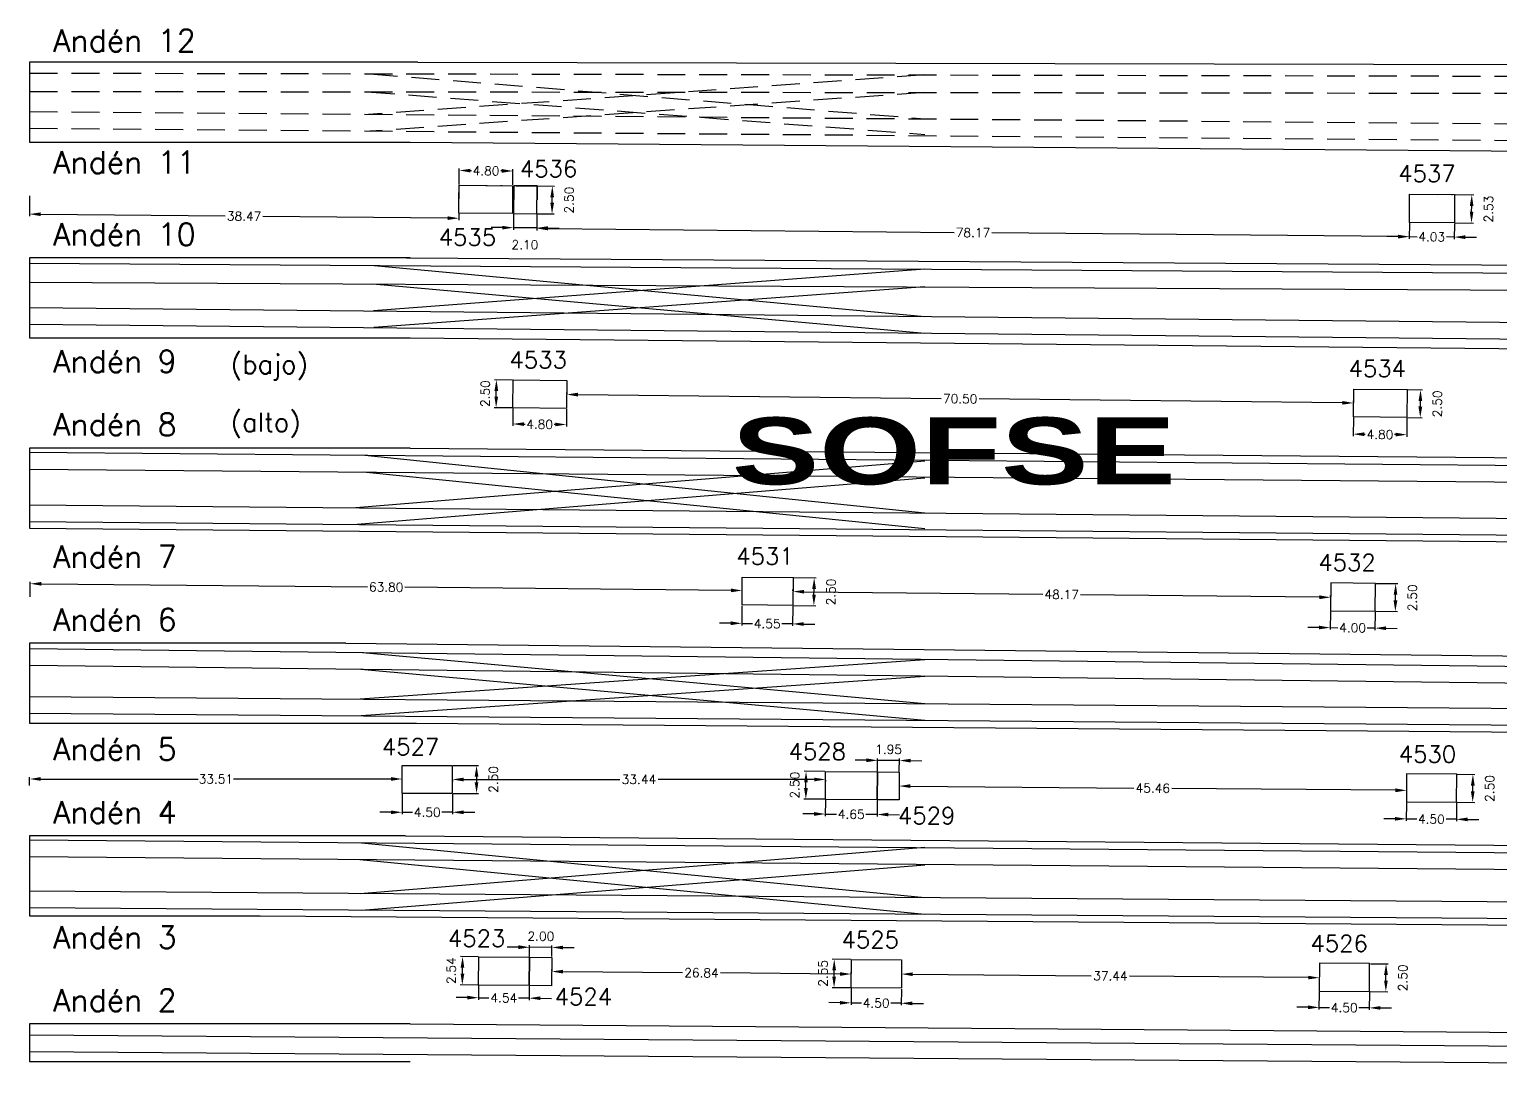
# Model space of a CAD drawing. Header units: metres. Extents: x -2640 to -492, y 2614 to 2999.
# Drawn here: x -2116.3 to -1984.5, y 2713.6 to 2806.7 of the extents above; entities that cross this region are included whole.
import ezdxf

# ---------------------------------------------------------------- set-up
doc = ezdxf.new("R2010")
doc.units = ezdxf.units.M
doc.header["$LTSCALE"] = 10
doc.header["$MEASUREMENT"] = 0
doc.linetypes.add('DASHDOT2', pattern=[0.5, 0.25, -0.125, 0, -0.125])
doc.linetypes.add('HIDDEN', pattern=[0.375, 0.25, -0.125])
doc.layers.get('DEFPOINTS').update_dxf_attribs({"linetype": 'CONTINUOUS'})
for name, color, linetype in [('COTAS', 2, 'CONTINUOUS'), ('EDIFICIOS', 4, 'CONTINUOUS'), ('LIMITE', 2, 'DASHDOT2'), ('LINEA_02', 2, 'CONTINUOUS'), ('TEXT-03', 3, 'CONTINUOUS'), ('TMR', 220, 'CONTINUOUS'), ('VIAS', 1, 'CONTINUOUS')]:
    doc.layers.add(name, color=color, linetype=linetype)
doc.styles.add('ROMANS', font='romans.shx')
doc.styles.add('SANSSERIFBOLD', font='sasb____.pfb', dxfattribs={"width": 0.8, "height": 8})
doc.dimstyles.new('CHICAS', dxfattribs={"dimtxt": 0.8, "dimasz": 1, "dimexe": 0.18, "dimexo": 0.0625, "dimgap": 0.09, "dimtad": 0, "dimzin": 0, "dimdsep": 46, "dimtxsty": 'ROMANS', "dimcen": 0.09, "dimclrd": 1, "dimclre": 1, "dimclrt": 7, "dimadec": 0, "dimazin": 0, "dimtfac": 1, "dimtmove": 2, "dimatfit": 3, "dimfxl": 0, "dimtolj": 1, "dimtzin": 0, "dimarcsym": 0})

# ---------------------------------------------------------------- blocks, each defined once
blk = doc.blocks.new('*D517')
at = {"layer": 'COTAS', "color": 1, "lineweight": -2}
for p, q in [((-2078.43, 2739.45), (-2078.43, 2739.34)), ((-2077.43, 2739.52), (-2063.42, 2739.52)), ((-2045.99, 2739.52), (-2060, 2739.52)), ((-2044.99, 2739.45), (-2044.99, 2739.34))]:
    blk.add_line(p, q, dxfattribs=at)
at = {"layer": 'COTAS', "color": 1}
for points in [[(-2077.43, 2739.68), (-2077.43, 2739.35), (-2078.43, 2739.52)], [(-2045.99, 2739.68), (-2045.99, 2739.35), (-2044.99, 2739.52)]]:
    blk.add_solid(points, dxfattribs=at)
at = {"layer": 'DEFPOINTS', "color": 0}
for p in [(-2078.43, 2739.52), (-2078.43, 2739.52), (-2044.99, 2739.52)]:
    blk.add_point(p, dxfattribs=at)
at = {"layer": 'COTAS', "color": 7, "insert": (-2061.71, 2739.52), "char_height": 0.8, "attachment_point": 5, "style": 'ROMANS'}
blk.add_mtext('\\A1;33.44', dxfattribs=at)
blk = doc.blocks.new('*D518')
at = {"layer": 'COTAS', "color": 1, "lineweight": -2}
for p, q in [((-2038.4, 2738.87), (-2038.4, 2738.75)), ((-2037.4, 2738.92), (-2017.36, 2738.75)), ((-1993.94, 2738.55), (-2013.98, 2738.72)), ((-1992.94, 2738.48), (-1992.94, 2738.36))]:
    blk.add_line(p, q, dxfattribs=at)
at = {"layer": 'COTAS', "color": 1}
for points in [[(-2037.4, 2739.09), (-2037.4, 2738.76), (-2038.4, 2738.93)], [(-1993.94, 2738.72), (-1993.94, 2738.38), (-1992.94, 2738.54)]]:
    blk.add_solid(points, dxfattribs=at)
at = {"layer": 'DEFPOINTS', "color": 0}
for p in [(-2038.4, 2738.93), (-2038.4, 2738.93), (-1992.94, 2738.54)]:
    blk.add_point(p, dxfattribs=at)
at = {"layer": 'COTAS', "color": 7, "insert": (-2015.67, 2738.74), "char_height": 0.8, "attachment_point": 5, "rotation": 359.5074, "style": 'ROMANS'}
blk.add_mtext('\\A1;45.46', dxfattribs=at)
blk = doc.blocks.new('*D520')
at = {"layer": 'COTAS', "color": 1, "lineweight": -2}
for p, q in [((-2069.53, 2722.37), (-2069.53, 2722.49)), ((-2068.53, 2722.3), (-2057.82, 2722.21)), ((-2043.69, 2722.08), (-2054.4, 2722.18)), ((-2042.69, 2722.14), (-2042.69, 2722.26))]:
    blk.add_line(p, q, dxfattribs=at)
at = {"layer": 'COTAS', "color": 1}
for points in [[(-2068.53, 2722.46), (-2068.53, 2722.13), (-2069.53, 2722.31)], [(-2043.69, 2722.25), (-2043.69, 2721.92), (-2042.69, 2722.08)]]:
    blk.add_solid(points, dxfattribs=at)
at = {"layer": 'DEFPOINTS', "color": 0}
for p in [(-2069.53, 2722.31), (-2042.69, 2722.08), (-2042.69, 2722.08)]:
    blk.add_point(p, dxfattribs=at)
at = {"layer": 'COTAS', "color": 7, "insert": (-2056.11, 2722.19), "char_height": 0.8, "attachment_point": 5, "rotation": 359.5074, "style": 'ROMANS'}
blk.add_mtext('\\A1;26.84', dxfattribs=at)
blk = doc.blocks.new('*D521')
at = {"layer": 'COTAS', "color": 1, "lineweight": -2}
for p, q in [((-2038.19, 2722.01), (-2038.19, 2721.9)), ((-2037.19, 2722.07), (-2021.18, 2721.93)), ((-2001.75, 2721.76), (-2017.76, 2721.9)), ((-2000.75, 2721.69), (-2000.75, 2721.57))]:
    blk.add_line(p, q, dxfattribs=at)
at = {"layer": 'COTAS', "color": 1}
for points in [[(-2037.19, 2722.23), (-2037.19, 2721.9), (-2038.19, 2722.08)], [(-2001.75, 2721.93), (-2001.75, 2721.6), (-2000.75, 2721.75)]]:
    blk.add_solid(points, dxfattribs=at)
at = {"layer": 'DEFPOINTS', "color": 0}
for p in [(-2038.19, 2722.08), (-2038.19, 2722.08), (-2000.75, 2721.75)]:
    blk.add_point(p, dxfattribs=at)
at = {"layer": 'COTAS', "color": 7, "insert": (-2019.47, 2721.91), "char_height": 0.8, "attachment_point": 5, "rotation": 359.5074, "style": 'ROMANS'}
blk.add_mtext('\\A1;37.44', dxfattribs=at)
blk = doc.blocks.new('*D522')
at = {"layer": 'COTAS', "color": 1, "lineweight": -2}
for p, q in [((-2047.91, 2756.42), (-2047.91, 2756.54)), ((-2046.91, 2756.35), (-2025.52, 2756.12)), ((-2000.75, 2755.85), (-2022.14, 2756.08)), ((-1999.74, 2755.9), (-1999.74, 2756.02))]:
    blk.add_line(p, q, dxfattribs=at)
at = {"layer": 'COTAS', "color": 1}
for points in [[(-2046.91, 2756.51), (-2046.91, 2756.18), (-2047.91, 2756.36)], [(-2000.74, 2756.02), (-2000.75, 2755.68), (-1999.75, 2755.84)]]:
    blk.add_solid(points, dxfattribs=at)
at = {"layer": 'DEFPOINTS', "color": 0}
for p in [(-2047.91, 2756.36), (-2047.91, 2756.36), (-1999.75, 2755.84)]:
    blk.add_point(p, dxfattribs=at)
at = {"layer": 'COTAS', "color": 7, "insert": (-2023.83, 2756.1), "char_height": 0.8, "attachment_point": 5, "rotation": 359.3826, "style": 'ROMANS'}
blk.add_mtext('\\A1;48.17', dxfattribs=at)
blk = doc.blocks.new('*D523')
at = {"layer": 'COTAS', "color": 1, "lineweight": -2}
for p, q in [((-2068.18, 2774.08), (-2068.18, 2774.2)), ((-2067.18, 2774.01), (-2034.62, 2773.66)), ((-1998.69, 2773.27), (-2031.24, 2773.62)), ((-1997.69, 2773.32), (-1997.68, 2773.44))]:
    blk.add_line(p, q, dxfattribs=at)
at = {"layer": 'COTAS', "color": 1}
for points in [[(-2067.18, 2774.18), (-2067.18, 2773.84), (-2068.18, 2774.02)], [(-1998.68, 2773.44), (-1998.69, 2773.11), (-1997.69, 2773.26)]]:
    blk.add_solid(points, dxfattribs=at)
at = {"layer": 'DEFPOINTS', "color": 0}
for p in [(-2068.18, 2774.02), (-1997.69, 2773.26), (-1997.69, 2773.26)]:
    blk.add_point(p, dxfattribs=at)
at = {"layer": 'COTAS', "color": 7, "insert": (-2032.93, 2773.64), "char_height": 0.8, "attachment_point": 5, "rotation": 359.3826, "style": 'ROMANS'}
blk.add_mtext('\\A1;70.50', dxfattribs=at)
blk = doc.blocks.new('*D532')
at = {"layer": 'COTAS', "color": 1, "lineweight": -2}
for p, q in [((-2070.85, 2790.15), (-2070.86, 2788.73)), ((-1992.68, 2789.4), (-1992.7, 2787.98)), ((-2069.86, 2788.9), (-2033.47, 2788.55)), ((-1993.7, 2788.17), (-2030.09, 2788.52))]:
    blk.add_line(p, q, dxfattribs=at)
at = {"layer": 'COTAS', "color": 1}
for points in [[(-2069.86, 2789.06), (-2069.86, 2788.73), (-2070.86, 2788.91)], [(-1993.69, 2788.33), (-1993.7, 2788), (-1992.7, 2788.16)]]:
    blk.add_solid(points, dxfattribs=at)
at = {"layer": 'DEFPOINTS', "color": 0}
for p in [(-2070.85, 2790.21), (-1992.68, 2789.46), (-1992.7, 2788.16)]:
    blk.add_point(p, dxfattribs=at)
at = {"layer": 'COTAS', "color": 7, "insert": (-2031.78, 2788.53), "char_height": 0.8, "attachment_point": 5, "rotation": 359.4501, "style": 'ROMANS'}
blk.add_mtext('\\A1;78.17', dxfattribs=at)
blk = doc.blocks.new('*D533')
at = {"layer": 'COTAS', "color": 1, "lineweight": -2}
for p, q in [((-2116.31, 2791.84), (-2116.32, 2790.01)), ((-2115.32, 2790.18), (-2098.78, 2790.02)), ((-2078.85, 2789.83), (-2095.4, 2789.98)), ((-2077.85, 2790.22), (-2077.86, 2789.64))]:
    blk.add_line(p, q, dxfattribs=at)
at = {"layer": 'COTAS', "color": 1}
for points in [[(-2115.32, 2790.34), (-2115.32, 2790.01), (-2116.32, 2790.19)], [(-2078.85, 2789.99), (-2078.86, 2789.66), (-2077.85, 2789.82)]]:
    blk.add_solid(points, dxfattribs=at)
at = {"layer": 'DEFPOINTS', "color": 0}
for p in [(-2116.31, 2791.9), (-2077.85, 2790.28), (-2077.85, 2789.82)]:
    blk.add_point(p, dxfattribs=at)
at = {"layer": 'COTAS', "color": 7, "insert": (-2097.09, 2790), "char_height": 0.8, "attachment_point": 5, "rotation": 359.4501, "style": 'ROMANS'}
blk.add_mtext('\\A1;38.47', dxfattribs=at)
blk = doc.blocks.new('*D534')
at = {"layer": 'COTAS', "color": 1, "lineweight": -2}
for p, q in [((-2116.27, 2755.9), (-2116.25, 2757.24)), ((-2115.25, 2757.05), (-2086.03, 2756.77)), ((-2053.46, 2756.46), (-2082.69, 2756.74)), ((-2052.46, 2756.47), (-2052.46, 2756.63))]:
    blk.add_line(p, q, dxfattribs=at)
at = {"layer": 'COTAS', "color": 1}
for points in [[(-2115.25, 2757.22), (-2115.26, 2756.89), (-2116.25, 2757.06)], [(-2053.46, 2756.63), (-2053.46, 2756.3), (-2052.46, 2756.45)]]:
    blk.add_solid(points, dxfattribs=at)
at = {"layer": 'DEFPOINTS', "color": 0}
for p in [(-2052.46, 2756.45), (-2052.46, 2756.41), (-2116.27, 2755.84)]:
    blk.add_point(p, dxfattribs=at)
at = {"layer": 'COTAS', "color": 7, "insert": (-2084.36, 2756.76), "char_height": 0.8, "attachment_point": 5, "rotation": 359.4501, "style": 'ROMANS'}
blk.add_mtext('\\A1;63.80', dxfattribs=at)
blk = doc.blocks.new('*D535')
at = {"layer": 'COTAS', "color": 1, "lineweight": -2}
for p, q in [((-2116.31, 2738.99), (-2116.31, 2739.74)), ((-2115.31, 2739.56), (-2101.19, 2739.56)), ((-2083.93, 2739.56), (-2098.04, 2739.56)), ((-2082.93, 2739.58), (-2082.93, 2739.74))]:
    blk.add_line(p, q, dxfattribs=at)
at = {"layer": 'COTAS', "color": 1}
for points in [[(-2115.31, 2739.73), (-2115.31, 2739.4), (-2116.31, 2739.56)], [(-2083.93, 2739.73), (-2083.93, 2739.4), (-2082.93, 2739.56)]]:
    blk.add_solid(points, dxfattribs=at)
at = {"layer": 'DEFPOINTS', "color": 0}
for p in [(-2116.31, 2739.56), (-2082.93, 2739.52), (-2116.31, 2738.93)]:
    blk.add_point(p, dxfattribs=at)
at = {"layer": 'COTAS', "color": 7, "insert": (-2099.62, 2739.56), "char_height": 0.8, "attachment_point": 5, "style": 'ROMANS'}
blk.add_mtext('\\A1;33.51', dxfattribs=at)
blk = doc.blocks.new('*D536')
at = {"layer": 'COTAS', "color": 1, "lineweight": -2}
for p, q in [((-2076.08, 2721.03), (-2076.09, 2719.78)), ((-2071.54, 2720.99), (-2071.55, 2719.74)), ((-2077.09, 2719.97), (-2078.09, 2719.98)), ((-2076.09, 2719.96), (-2075.15, 2719.95)), ((-2071.55, 2719.92), (-2072.49, 2719.93)), ((-2070.55, 2719.91), (-2069.55, 2719.9))]:
    blk.add_line(p, q, dxfattribs=at)
at = {"layer": 'COTAS', "color": 1}
for points in [[(-2077.09, 2720.14), (-2077.09, 2719.8), (-2076.09, 2719.96)], [(-2070.55, 2720.08), (-2070.55, 2719.75), (-2071.55, 2719.92)]]:
    blk.add_solid(points, dxfattribs=at)
at = {"layer": 'DEFPOINTS', "color": 0}
for p in [(-2076.08, 2721.09), (-2071.54, 2721.05), (-2071.55, 2719.92)]:
    blk.add_point(p, dxfattribs=at)
at = {"layer": 'COTAS', "color": 7, "insert": (-2073.82, 2719.94), "char_height": 0.8, "attachment_point": 5, "rotation": 359.5074, "style": 'ROMANS'}
blk.add_mtext('\\A1;4.54', dxfattribs=at)
blk = doc.blocks.new('*D537')
at = {"layer": 'COTAS', "color": 1, "lineweight": -2}
for p, q in [((-2076.12, 2723.63), (-2077.69, 2723.65)), ((-2077.53, 2722.11), (-2077.52, 2722.65)), ((-2076.14, 2721.09), (-2077.72, 2721.11))]:
    blk.add_line(p, q, dxfattribs=at)
at = {"layer": 'COTAS', "color": 1}
for points in [[(-2077.69, 2722.65), (-2077.36, 2722.64), (-2077.51, 2723.65)], [(-2077.69, 2722.11), (-2077.36, 2722.1), (-2077.54, 2721.11)]]:
    blk.add_solid(points, dxfattribs=at)
at = {"layer": 'DEFPOINTS', "color": 0}
for p in [(-2077.51, 2723.65), (-2076.06, 2723.63), (-2076.08, 2721.09)]:
    blk.add_point(p, dxfattribs=at)
at = {"layer": 'COTAS', "color": 7, "insert": (-2078.53, 2722.38), "char_height": 0.8, "attachment_point": 5, "rotation": 89.5074, "style": 'ROMANS'}
blk.add_mtext('\\A1;2.54', dxfattribs=at)
blk = doc.blocks.new('*D538')
at = {"layer": 'COTAS', "color": 1, "lineweight": -2}
for p, q in [((-2071.52, 2723.66), (-2071.51, 2724.66)), ((-2069.52, 2723.64), (-2069.51, 2724.65)), ((-2072.51, 2724.49), (-2073.51, 2724.5)), ((-2069.51, 2724.47), (-2071.51, 2724.48)), ((-2068.51, 2724.46), (-2067.51, 2724.45))]:
    blk.add_line(p, q, dxfattribs=at)
at = {"layer": 'COTAS', "color": 1}
for points in [[(-2072.51, 2724.66), (-2072.51, 2724.32), (-2071.51, 2724.48)], [(-2068.51, 2724.62), (-2068.51, 2724.29), (-2069.51, 2724.47)]]:
    blk.add_solid(points, dxfattribs=at)
at = {"layer": 'DEFPOINTS', "color": 0}
for p in [(-2071.52, 2723.59), (-2071.51, 2724.48), (-2069.52, 2723.58)]:
    blk.add_point(p, dxfattribs=at)
at = {"layer": 'COTAS', "color": 7, "insert": (-2070.5, 2725.47), "char_height": 0.8, "attachment_point": 5, "rotation": 359.5074, "style": 'ROMANS'}
blk.add_mtext('\\A1;2.00', dxfattribs=at)
blk = doc.blocks.new('*D539')
at = {"layer": 'COTAS', "color": 1, "lineweight": -2}
for p, q in [((-2042.7, 2720.78), (-2042.71, 2719.32)), ((-2038.2, 2720.74), (-2038.21, 2719.28)), ((-2043.71, 2719.51), (-2044.71, 2719.52)), ((-2042.71, 2719.5), (-2041.77, 2719.49)), ((-2038.21, 2719.46), (-2039.15, 2719.47)), ((-2037.21, 2719.45), (-2036.21, 2719.44))]:
    blk.add_line(p, q, dxfattribs=at)
at = {"layer": 'COTAS', "color": 1}
for points in [[(-2043.71, 2719.67), (-2043.71, 2719.34), (-2042.71, 2719.5)], [(-2037.21, 2719.62), (-2037.21, 2719.28), (-2038.21, 2719.46)]]:
    blk.add_solid(points, dxfattribs=at)
at = {"layer": 'DEFPOINTS', "color": 0}
for p in [(-2042.7, 2720.84), (-2038.2, 2720.8), (-2042.71, 2719.5)]:
    blk.add_point(p, dxfattribs=at)
at = {"layer": 'COTAS', "color": 7, "insert": (-2040.46, 2719.48), "char_height": 0.8, "attachment_point": 5, "rotation": 359.5074, "style": 'ROMANS'}
blk.add_mtext('\\A1;4.50', dxfattribs=at)
blk = doc.blocks.new('*D540')
at = {"layer": 'COTAS', "color": 1, "lineweight": -2}
for p, q in [((-2042.74, 2723.39), (-2044.39, 2723.4)), ((-2044.23, 2721.85), (-2044.22, 2722.4)), ((-2042.76, 2720.84), (-2044.41, 2720.85))]:
    blk.add_line(p, q, dxfattribs=at)
at = {"layer": 'COTAS', "color": 1}
for points in [[(-2044.39, 2722.4), (-2044.05, 2722.4), (-2044.21, 2723.4)], [(-2044.39, 2721.85), (-2044.06, 2721.85), (-2044.23, 2720.85)]]:
    blk.add_solid(points, dxfattribs=at)
at = {"layer": 'DEFPOINTS', "color": 0}
for p in [(-2044.21, 2723.4), (-2042.68, 2723.39), (-2042.7, 2720.84)]:
    blk.add_point(p, dxfattribs=at)
at = {"layer": 'COTAS', "color": 7, "insert": (-2045.22, 2722.14), "char_height": 0.8, "attachment_point": 5, "rotation": 89.5074, "style": 'ROMANS'}
blk.add_mtext('\\A1;2.55', dxfattribs=at)
blk = doc.blocks.new('*D541')
at = {"layer": 'COTAS', "color": 1, "lineweight": -2}
for p, q in [((-2000.76, 2720.49), (-2000.78, 2718.91)), ((-1996.26, 2720.45), (-1996.28, 2718.87)), ((-2001.77, 2719.1), (-2002.77, 2719.11)), ((-2000.77, 2719.09), (-1999.83, 2719.08)), ((-1996.27, 2719.05), (-1997.22, 2719.06)), ((-1995.27, 2719.05), (-1994.28, 2719.04))]:
    blk.add_line(p, q, dxfattribs=at)
at = {"layer": 'COTAS', "color": 1}
for points in [[(-2001.77, 2719.27), (-2001.78, 2718.93), (-2000.77, 2719.09)], [(-1995.27, 2719.21), (-1995.28, 2718.88), (-1996.27, 2719.05)]]:
    blk.add_solid(points, dxfattribs=at)
at = {"layer": 'DEFPOINTS', "color": 0}
for p in [(-2000.76, 2720.55), (-1996.26, 2720.51), (-2000.77, 2719.09)]:
    blk.add_point(p, dxfattribs=at)
at = {"layer": 'COTAS', "color": 7, "insert": (-1998.52, 2719.07), "char_height": 0.8, "attachment_point": 5, "rotation": 359.5074, "style": 'ROMANS'}
blk.add_mtext('\\A1;4.50', dxfattribs=at)
blk = doc.blocks.new('*D542')
at = {"layer": 'COTAS', "color": 1, "lineweight": -2}
for p, q in [((-1996.18, 2723.01), (-1994.59, 2723)), ((-1994.78, 2721.5), (-1994.78, 2722)), ((-1996.2, 2720.51), (-1994.61, 2720.5))]:
    blk.add_line(p, q, dxfattribs=at)
at = {"layer": 'COTAS', "color": 1}
for points in [[(-1994.95, 2722), (-1994.61, 2722), (-1994.77, 2723)], [(-1994.95, 2721.5), (-1994.62, 2721.5), (-1994.79, 2720.5)]]:
    blk.add_solid(points, dxfattribs=at)
at = {"layer": 'DEFPOINTS', "color": 0}
for p in [(-1996.24, 2723.01), (-1994.77, 2723), (-1996.26, 2720.51)]:
    blk.add_point(p, dxfattribs=at)
at = {"layer": 'COTAS', "color": 7, "insert": (-1993.27, 2721.74), "char_height": 0.8, "attachment_point": 5, "rotation": 89.5074, "style": 'ROMANS'}
blk.add_mtext('\\A1;2.50', dxfattribs=at)
blk = doc.blocks.new('*D543')
at = {"layer": 'COTAS', "color": 1, "lineweight": -2}
for p, q in [((-1988.36, 2739.98), (-1986.81, 2739.97)), ((-1987.01, 2738.47), (-1987, 2738.97)), ((-1988.39, 2737.48), (-1986.83, 2737.47))]:
    blk.add_line(p, q, dxfattribs=at)
at = {"layer": 'COTAS', "color": 1}
for points in [[(-1987.17, 2738.97), (-1986.83, 2738.97), (-1986.99, 2739.97)], [(-1987.17, 2738.47), (-1986.84, 2738.47), (-1987.01, 2737.47)]]:
    blk.add_solid(points, dxfattribs=at)
at = {"layer": 'DEFPOINTS', "color": 0}
for p in [(-1988.43, 2739.98), (-1986.99, 2739.97), (-1988.45, 2737.48)]:
    blk.add_point(p, dxfattribs=at)
at = {"layer": 'COTAS', "color": 7, "insert": (-1985.49, 2738.71), "char_height": 0.8, "attachment_point": 5, "rotation": 89.5074, "style": 'ROMANS'}
blk.add_mtext('\\A1;2.50', dxfattribs=at)
blk = doc.blocks.new('*D544')
at = {"layer": 'COTAS', "color": 1, "lineweight": -2}
for p, q in [((-1992.95, 2737.46), (-1992.96, 2735.81)), ((-1988.45, 2737.42), (-1988.46, 2735.77)), ((-1993.96, 2735.99), (-1994.96, 2736)), ((-1992.96, 2735.99), (-1992.02, 2735.98)), ((-1988.46, 2735.95), (-1989.4, 2735.96)), ((-1987.46, 2735.94), (-1986.46, 2735.93))]:
    blk.add_line(p, q, dxfattribs=at)
at = {"layer": 'COTAS', "color": 1}
for points in [[(-1993.96, 2736.16), (-1993.96, 2735.83), (-1992.96, 2735.99)], [(-1987.46, 2736.11), (-1987.46, 2735.77), (-1988.46, 2735.95)]]:
    blk.add_solid(points, dxfattribs=at)
at = {"layer": 'DEFPOINTS', "color": 0}
for p in [(-1992.95, 2737.52), (-1988.45, 2737.48), (-1992.96, 2735.99)]:
    blk.add_point(p, dxfattribs=at)
at = {"layer": 'COTAS', "color": 7, "insert": (-1990.71, 2735.97), "char_height": 0.8, "attachment_point": 5, "rotation": 359.5074, "style": 'ROMANS'}
blk.add_mtext('\\A1;4.50', dxfattribs=at)
blk = doc.blocks.new('*D545')
at = {"layer": 'COTAS', "color": 1, "lineweight": -2}
for p, q in [((-2046.02, 2736.43), (-2047.02, 2736.44)), ((-2045.01, 2737.68), (-2045.02, 2736.24)), ((-2040.36, 2737.64), (-2040.37, 2736.2)), ((-2045.02, 2736.42), (-2044, 2736.41)), ((-2040.37, 2736.38), (-2041.39, 2736.39)), ((-2039.37, 2736.37), (-2038.37, 2736.36))]:
    blk.add_line(p, q, dxfattribs=at)
at = {"layer": 'COTAS', "color": 1}
for points in [[(-2046.02, 2736.6), (-2046.02, 2736.26), (-2045.02, 2736.42)], [(-2039.37, 2736.54), (-2039.37, 2736.21), (-2040.37, 2736.38)]]:
    blk.add_solid(points, dxfattribs=at)
at = {"layer": 'DEFPOINTS', "color": 0}
for p in [(-2045.01, 2737.74), (-2040.36, 2737.7), (-2045.02, 2736.42)]:
    blk.add_point(p, dxfattribs=at)
at = {"layer": 'COTAS', "color": 7, "insert": (-2042.69, 2736.4), "char_height": 0.8, "attachment_point": 5, "rotation": 359.5074, "style": 'ROMANS'}
blk.add_mtext('\\A1;4.65', dxfattribs=at)
blk = doc.blocks.new('*D546')
at = {"layer": 'COTAS', "color": 1, "lineweight": -2}
for p, q in [((-2041.33, 2741.24), (-2042.33, 2741.25)), ((-2040.34, 2740.26), (-2040.33, 2741.41)), ((-2038.38, 2741.22), (-2040.33, 2741.23)), ((-2038.39, 2740.24), (-2038.38, 2741.4)), ((-2037.38, 2741.21), (-2036.38, 2741.2))]:
    blk.add_line(p, q, dxfattribs=at)
at = {"layer": 'COTAS', "color": 1}
for points in [[(-2041.33, 2741.41), (-2041.33, 2741.07), (-2040.33, 2741.23)], [(-2037.38, 2741.37), (-2037.38, 2741.04), (-2038.38, 2741.22)]]:
    blk.add_solid(points, dxfattribs=at)
at = {"layer": 'DEFPOINTS', "color": 0}
for p in [(-2040.33, 2741.23), (-2040.34, 2740.2), (-2038.39, 2740.18)]:
    blk.add_point(p, dxfattribs=at)
at = {"layer": 'COTAS', "color": 7, "insert": (-2039.34, 2742.22), "char_height": 0.8, "attachment_point": 5, "rotation": 359.5074, "style": 'ROMANS'}
blk.add_mtext('\\A1;1.95', dxfattribs=at)
blk = doc.blocks.new('*D547')
at = {"layer": 'COTAS', "color": 1, "lineweight": -2}
for p, q in [((-2045.05, 2740.24), (-2046.92, 2740.25)), ((-2046.75, 2738.75), (-2046.75, 2739.25)), ((-2045.07, 2737.74), (-2046.94, 2737.75))]:
    blk.add_line(p, q, dxfattribs=at)
at = {"layer": 'COTAS', "color": 1}
for points in [[(-2046.91, 2739.25), (-2046.58, 2739.25), (-2046.74, 2740.25)], [(-2046.92, 2738.75), (-2046.58, 2738.75), (-2046.76, 2737.75)]]:
    blk.add_solid(points, dxfattribs=at)
at = {"layer": 'DEFPOINTS', "color": 0}
for p in [(-2046.74, 2740.25), (-2044.99, 2740.24), (-2045.01, 2737.74)]:
    blk.add_point(p, dxfattribs=at)
at = {"layer": 'COTAS', "color": 7, "insert": (-2047.75, 2739.01), "char_height": 0.8, "attachment_point": 5, "rotation": 89.5074, "style": 'ROMANS'}
blk.add_mtext('\\A1;2.50', dxfattribs=at)
blk = doc.blocks.new('*D548')
at = {"layer": 'COTAS', "color": 1, "lineweight": -2}
for p, q in [((-2082.93, 2738.2), (-2082.93, 2736.4)), ((-2078.43, 2738.2), (-2078.43, 2736.4)), ((-2083.93, 2736.58), (-2084.93, 2736.58)), ((-2082.93, 2736.58), (-2081.99, 2736.58)), ((-2078.43, 2736.58), (-2079.37, 2736.58)), ((-2077.43, 2736.58), (-2076.43, 2736.58))]:
    blk.add_line(p, q, dxfattribs=at)
at = {"layer": 'COTAS', "color": 1}
for points in [[(-2083.93, 2736.74), (-2083.93, 2736.41), (-2082.93, 2736.58)], [(-2077.43, 2736.74), (-2077.43, 2736.41), (-2078.43, 2736.58)]]:
    blk.add_solid(points, dxfattribs=at)
at = {"layer": 'DEFPOINTS', "color": 0}
for p in [(-2082.93, 2738.27), (-2078.43, 2738.27), (-2078.43, 2736.58)]:
    blk.add_point(p, dxfattribs=at)
at = {"layer": 'COTAS', "color": 7, "insert": (-2080.68, 2736.58), "char_height": 0.8, "attachment_point": 5, "style": 'ROMANS'}
blk.add_mtext('\\A1;4.50', dxfattribs=at)
blk = doc.blocks.new('*D549')
at = {"layer": 'COTAS', "color": 1, "lineweight": -2}
for p, q in [((-2078.37, 2740.77), (-2076.08, 2740.77)), ((-2076.26, 2739.77), (-2076.26, 2739.27)), ((-2078.37, 2738.27), (-2076.08, 2738.27))]:
    blk.add_line(p, q, dxfattribs=at)
at = {"layer": 'COTAS', "color": 1}
for points in [[(-2076.43, 2739.77), (-2076.1, 2739.77), (-2076.26, 2740.77)], [(-2076.43, 2739.27), (-2076.1, 2739.27), (-2076.26, 2738.27)]]:
    blk.add_solid(points, dxfattribs=at)
at = {"layer": 'DEFPOINTS', "color": 0}
for p in [(-2078.43, 2740.77), (-2078.43, 2738.27), (-2076.26, 2738.27)]:
    blk.add_point(p, dxfattribs=at)
at = {"layer": 'COTAS', "color": 7, "insert": (-2074.75, 2739.52), "char_height": 0.8, "attachment_point": 5, "rotation": 90, "style": 'ROMANS'}
blk.add_mtext('\\A1;2.50', dxfattribs=at)
blk = doc.blocks.new('*D550')
at = {"layer": 'COTAS', "color": 1, "lineweight": -2}
for p, q in [((-2052.48, 2755.09), (-2052.5, 2753.33)), ((-2047.93, 2755.04), (-2047.95, 2753.28)), ((-2053.49, 2753.52), (-2054.49, 2753.53)), ((-2052.49, 2753.51), (-2051.53, 2753.5)), ((-2047.94, 2753.46), (-2048.91, 2753.47)), ((-2046.94, 2753.45), (-2045.94, 2753.44))]:
    blk.add_line(p, q, dxfattribs=at)
at = {"layer": 'COTAS', "color": 1}
for points in [[(-2053.49, 2753.69), (-2053.5, 2753.35), (-2052.49, 2753.51)], [(-2046.94, 2753.62), (-2046.95, 2753.28), (-2047.94, 2753.46)]]:
    blk.add_solid(points, dxfattribs=at)
at = {"layer": 'DEFPOINTS', "color": 0}
for p in [(-2052.48, 2755.16), (-2047.93, 2755.11), (-2047.94, 2753.46)]:
    blk.add_point(p, dxfattribs=at)
at = {"layer": 'COTAS', "color": 7, "insert": (-2050.22, 2753.48), "char_height": 0.8, "attachment_point": 5, "rotation": 359.3826, "style": 'ROMANS'}
blk.add_mtext('\\A1;4.55', dxfattribs=at)
blk = doc.blocks.new('*D551')
at = {"layer": 'COTAS', "color": 1, "lineweight": -2}
for p, q in [((-2047.84, 2757.61), (-2045.83, 2757.58)), ((-2046.03, 2756.09), (-2046.02, 2756.59)), ((-2047.86, 2755.11), (-2045.86, 2755.08))]:
    blk.add_line(p, q, dxfattribs=at)
at = {"layer": 'COTAS', "color": 1}
for points in [[(-2046.19, 2756.59), (-2045.85, 2756.58), (-2046.01, 2757.59)], [(-2046.19, 2756.09), (-2045.86, 2756.09), (-2046.04, 2755.09)]]:
    blk.add_solid(points, dxfattribs=at)
at = {"layer": 'DEFPOINTS', "color": 0}
for p in [(-2047.9, 2757.61), (-2046.01, 2757.59), (-2047.93, 2755.11)]:
    blk.add_point(p, dxfattribs=at)
at = {"layer": 'COTAS', "color": 7, "insert": (-2044.51, 2756.32), "char_height": 0.8, "attachment_point": 5, "rotation": 89.3826, "style": 'ROMANS'}
blk.add_mtext('\\A1;2.50', dxfattribs=at)
blk = doc.blocks.new('*D552')
at = {"layer": 'COTAS', "color": 1, "lineweight": -2}
for p, q in [((-1999.76, 2754.57), (-1999.78, 2752.95)), ((-1995.76, 2754.53), (-1995.78, 2752.9)), ((-2000.77, 2753.14), (-2001.77, 2753.15)), ((-1999.77, 2753.13), (-1999.08, 2753.12)), ((-1995.77, 2753.08), (-1996.47, 2753.09)), ((-1994.77, 2753.07), (-1993.77, 2753.06))]:
    blk.add_line(p, q, dxfattribs=at)
at = {"layer": 'COTAS', "color": 1}
for points in [[(-2000.77, 2753.3), (-2000.78, 2752.97), (-1999.77, 2753.13)], [(-1994.77, 2753.24), (-1994.78, 2752.91), (-1995.77, 2753.08)]]:
    blk.add_solid(points, dxfattribs=at)
at = {"layer": 'DEFPOINTS', "color": 0}
for p in [(-1999.76, 2754.63), (-1995.76, 2754.59), (-1999.77, 2753.13)]:
    blk.add_point(p, dxfattribs=at)
at = {"layer": 'COTAS', "color": 7, "insert": (-1997.77, 2753.11), "char_height": 0.8, "attachment_point": 5, "rotation": 359.3826, "style": 'ROMANS'}
blk.add_mtext('\\A1;4.00', dxfattribs=at)
blk = doc.blocks.new('*D553')
at = {"layer": 'COTAS', "color": 1, "lineweight": -2}
for p, q in [((-1995.67, 2757.09), (-1993.73, 2757.07)), ((-1993.93, 2755.57), (-1993.92, 2756.07)), ((-1995.7, 2754.59), (-1993.76, 2754.57))]:
    blk.add_line(p, q, dxfattribs=at)
at = {"layer": 'COTAS', "color": 1}
for points in [[(-1994.09, 2756.07), (-1993.76, 2756.07), (-1993.91, 2757.07)], [(-1994.1, 2755.57), (-1993.76, 2755.57), (-1993.94, 2754.57)]]:
    blk.add_solid(points, dxfattribs=at)
at = {"layer": 'DEFPOINTS', "color": 0}
for p in [(-1995.73, 2757.09), (-1993.91, 2757.07), (-1995.76, 2754.59)]:
    blk.add_point(p, dxfattribs=at)
at = {"layer": 'COTAS', "color": 7, "insert": (-1992.41, 2755.8), "char_height": 0.8, "attachment_point": 5, "rotation": 89.3826, "style": 'ROMANS'}
blk.add_mtext('\\A1;2.50', dxfattribs=at)
blk = doc.blocks.new('*D554')
at = {"layer": 'COTAS', "color": 1, "lineweight": -2}
for p, q in [((-1997.7, 2771.95), (-1997.72, 2770.29)), ((-1992.9, 2771.9), (-1992.92, 2770.24)), ((-1996.72, 2770.46), (-1996.63, 2770.46)), ((-1993.92, 2770.43), (-1994.01, 2770.43))]:
    blk.add_line(p, q, dxfattribs=at)
at = {"layer": 'COTAS', "color": 1}
for points in [[(-1996.72, 2770.63), (-1996.72, 2770.29), (-1997.72, 2770.47)], [(-1993.92, 2770.6), (-1993.92, 2770.26), (-1992.92, 2770.42)]]:
    blk.add_solid(points, dxfattribs=at)
at = {"layer": 'DEFPOINTS', "color": 0}
for p in [(-1997.7, 2772.01), (-1992.9, 2771.96), (-1997.72, 2770.47)]:
    blk.add_point(p, dxfattribs=at)
at = {"layer": 'COTAS', "color": 7, "insert": (-1995.32, 2770.44), "char_height": 0.8, "attachment_point": 5, "rotation": 359.3826, "style": 'ROMANS'}
blk.add_mtext('\\A1;4.80', dxfattribs=at)
blk = doc.blocks.new('*D555')
at = {"layer": 'COTAS', "color": 1, "lineweight": -2}
for p, q in [((-1992.81, 2774.46), (-1991.5, 2774.44)), ((-1991.7, 2772.95), (-1991.7, 2773.45)), ((-1992.84, 2771.96), (-1991.53, 2771.94))]:
    blk.add_line(p, q, dxfattribs=at)
at = {"layer": 'COTAS', "color": 1}
for points in [[(-1991.86, 2773.45), (-1991.53, 2773.44), (-1991.68, 2774.45)], [(-1991.87, 2772.95), (-1991.53, 2772.94), (-1991.71, 2771.95)]]:
    blk.add_solid(points, dxfattribs=at)
at = {"layer": 'DEFPOINTS', "color": 0}
for p in [(-1992.87, 2774.46), (-1991.68, 2774.45), (-1992.9, 2771.96)]:
    blk.add_point(p, dxfattribs=at)
at = {"layer": 'COTAS', "color": 7, "insert": (-1990.18, 2773.18), "char_height": 0.8, "attachment_point": 5, "rotation": 89.3826, "style": 'ROMANS'}
blk.add_mtext('\\A1;2.50', dxfattribs=at)
blk = doc.blocks.new('*D556')
at = {"layer": 'COTAS', "color": 1, "lineweight": -2}
for p, q in [((-2073, 2772.76), (-2073.01, 2771.2)), ((-2068.2, 2772.71), (-2068.21, 2771.15)), ((-2072.01, 2771.37), (-2071.92, 2771.37)), ((-2069.21, 2771.34), (-2069.3, 2771.34))]:
    blk.add_line(p, q, dxfattribs=at)
at = {"layer": 'COTAS', "color": 1}
for points in [[(-2072.01, 2771.53), (-2072.01, 2771.2), (-2073.01, 2771.38)], [(-2069.21, 2771.5), (-2069.21, 2771.17), (-2068.21, 2771.33)]]:
    blk.add_solid(points, dxfattribs=at)
at = {"layer": 'DEFPOINTS', "color": 0}
for p in [(-2073, 2772.82), (-2068.2, 2772.77), (-2068.21, 2771.33)]:
    blk.add_point(p, dxfattribs=at)
at = {"layer": 'COTAS', "color": 7, "insert": (-2070.61, 2771.35), "char_height": 0.8, "attachment_point": 5, "rotation": 359.3826, "style": 'ROMANS'}
blk.add_mtext('\\A1;4.80', dxfattribs=at)
blk = doc.blocks.new('*D557')
at = {"layer": 'COTAS', "color": 1, "lineweight": -2}
for p, q in [((-2073.03, 2775.32), (-2074.66, 2775.34)), ((-2074.49, 2773.84), (-2074.49, 2774.34)), ((-2073.06, 2772.82), (-2074.69, 2772.84))]:
    blk.add_line(p, q, dxfattribs=at)
at = {"layer": 'COTAS', "color": 1}
for points in [[(-2074.66, 2774.34), (-2074.32, 2774.34), (-2074.48, 2775.34)], [(-2074.66, 2773.84), (-2074.33, 2773.84), (-2074.51, 2772.84)]]:
    blk.add_solid(points, dxfattribs=at)
at = {"layer": 'DEFPOINTS', "color": 0}
for p in [(-2074.48, 2775.34), (-2072.97, 2775.32), (-2073, 2772.82)]:
    blk.add_point(p, dxfattribs=at)
at = {"layer": 'COTAS', "color": 7, "insert": (-2075.49, 2774.1), "char_height": 0.8, "attachment_point": 5, "rotation": 89.3826, "style": 'ROMANS'}
blk.add_mtext('\\A1;2.50', dxfattribs=at)
blk = doc.blocks.new('*D558')
at = {"layer": 'COTAS', "color": 1, "lineweight": -2}
for p, q in [((-1988.57, 2791.94), (-1986.91, 2791.92)), ((-1987.11, 2790.39), (-1987.1, 2790.92)), ((-1988.59, 2789.41), (-1986.94, 2789.39))]:
    blk.add_line(p, q, dxfattribs=at)
at = {"layer": 'COTAS', "color": 1}
for points in [[(-1987.27, 2790.93), (-1986.94, 2790.92), (-1987.09, 2791.92)], [(-1987.27, 2790.4), (-1986.94, 2790.39), (-1987.12, 2789.39)]]:
    blk.add_solid(points, dxfattribs=at)
at = {"layer": 'DEFPOINTS', "color": 0}
for p in [(-1988.63, 2791.94), (-1987.09, 2791.92), (-1988.65, 2789.41)]:
    blk.add_point(p, dxfattribs=at)
at = {"layer": 'COTAS', "color": 7, "insert": (-1985.59, 2790.64), "char_height": 0.8, "attachment_point": 5, "rotation": 89.4501, "style": 'ROMANS'}
blk.add_mtext('\\A1;2.53', dxfattribs=at)
blk = doc.blocks.new('*D559')
at = {"layer": 'COTAS', "color": 1, "lineweight": -2}
for p, q in [((-1992.68, 2789.38), (-1992.7, 2787.99)), ((-1988.65, 2789.35), (-1988.67, 2787.95)), ((-1993.7, 2788.18), (-1994.7, 2788.19)), ((-1992.7, 2788.17), (-1991.99, 2788.16)), ((-1988.67, 2788.13), (-1989.37, 2788.14)), ((-1987.67, 2788.12), (-1986.67, 2788.11))]:
    blk.add_line(p, q, dxfattribs=at)
at = {"layer": 'COTAS', "color": 1}
for points in [[(-1993.69, 2788.34), (-1993.7, 2788.01), (-1992.7, 2788.17)], [(-1987.66, 2788.29), (-1987.67, 2787.95), (-1988.67, 2788.13)]]:
    blk.add_solid(points, dxfattribs=at)
at = {"layer": 'DEFPOINTS', "color": 0}
for p in [(-1992.68, 2789.45), (-1988.65, 2789.41), (-1992.7, 2788.17)]:
    blk.add_point(p, dxfattribs=at)
at = {"layer": 'COTAS', "color": 7, "insert": (-1990.68, 2788.15), "char_height": 0.8, "attachment_point": 5, "rotation": 359.4501, "style": 'ROMANS'}
blk.add_mtext('\\A1;4.03', dxfattribs=at)
blk = doc.blocks.new('*D560')
at = {"layer": 'COTAS', "color": 1, "lineweight": -2}
for p, q in [((-2077.82, 2792.84), (-2077.81, 2794.28)), ((-2076.81, 2794.09), (-2076.72, 2794.09)), ((-2074.01, 2794.06), (-2074.1, 2794.06)), ((-2073.02, 2792.8), (-2073.01, 2794.23))]:
    blk.add_line(p, q, dxfattribs=at)
at = {"layer": 'COTAS', "color": 1}
for points in [[(-2076.81, 2794.25), (-2076.81, 2793.92), (-2077.81, 2794.1)], [(-2074.01, 2794.23), (-2074.01, 2793.89), (-2073.01, 2794.05)]]:
    blk.add_solid(points, dxfattribs=at)
at = {"layer": 'DEFPOINTS', "color": 0}
for p in [(-2077.81, 2794.1), (-2077.83, 2792.78), (-2073.03, 2792.73)]:
    blk.add_point(p, dxfattribs=at)
at = {"layer": 'COTAS', "color": 7, "insert": (-2075.41, 2794.07), "char_height": 0.8, "attachment_point": 5, "rotation": 359.4501, "style": 'ROMANS'}
blk.add_mtext('\\A1;4.80', dxfattribs=at)
blk = doc.blocks.new('*D561')
at = {"layer": 'COTAS', "color": 1, "lineweight": -2}
for p, q in [((-2072.95, 2790.17), (-2072.96, 2788.79)), ((-2070.85, 2790.15), (-2070.86, 2788.77)), ((-2073.96, 2788.98), (-2074.96, 2788.99)), ((-2070.86, 2788.95), (-2072.96, 2788.97)), ((-2069.86, 2788.94), (-2068.86, 2788.93))]:
    blk.add_line(p, q, dxfattribs=at)
at = {"layer": 'COTAS', "color": 1}
for points in [[(-2073.96, 2789.14), (-2073.96, 2788.81), (-2072.96, 2788.97)], [(-2069.86, 2789.1), (-2069.86, 2788.77), (-2070.86, 2788.95)]]:
    blk.add_solid(points, dxfattribs=at)
at = {"layer": 'DEFPOINTS', "color": 0}
for p in [(-2072.95, 2790.23), (-2070.85, 2790.21), (-2072.96, 2788.97)]:
    blk.add_point(p, dxfattribs=at)
at = {"layer": 'COTAS', "color": 7, "insert": (-2071.93, 2787.44), "char_height": 0.8, "attachment_point": 5, "rotation": 359.4501, "style": 'ROMANS'}
blk.add_mtext('\\A1;2.10', dxfattribs=at)
blk = doc.blocks.new('*D562')
at = {"layer": 'COTAS', "color": 1, "lineweight": -2}
for p, q in [((-2070.76, 2792.71), (-2069.29, 2792.7)), ((-2069.49, 2791.2), (-2069.48, 2791.7)), ((-2070.79, 2790.21), (-2069.32, 2790.2))]:
    blk.add_line(p, q, dxfattribs=at)
at = {"layer": 'COTAS', "color": 1}
for points in [[(-2069.65, 2791.7), (-2069.32, 2791.7), (-2069.47, 2792.7)], [(-2069.65, 2791.2), (-2069.32, 2791.2), (-2069.5, 2790.2)]]:
    blk.add_solid(points, dxfattribs=at)
at = {"layer": 'DEFPOINTS', "color": 0}
for p in [(-2070.83, 2792.71), (-2069.47, 2792.7), (-2070.85, 2790.21)]:
    blk.add_point(p, dxfattribs=at)
at = {"layer": 'COTAS', "color": 7, "insert": (-2067.97, 2791.44), "char_height": 0.8, "attachment_point": 5, "rotation": 89.4501, "style": 'ROMANS'}
blk.add_mtext('\\A1;2.50', dxfattribs=at)

msp = doc.modelspace()

# ---------------------------------------------------------------- linework, layer by layer
at = {"layer": 'EDIFICIOS'}
for points in [[(-2073.049, 2790.234), (-2077.849, 2790.28), (-2077.825, 2792.78), (-2073.026, 2792.734)], [(-2072.926, 2792.733), (-2072.95, 2790.233), (-2070.85, 2790.213), (-2070.826, 2792.713)], [(-1992.683, 2789.447), (-1992.659, 2791.977), (-1988.629, 2791.939), (-1988.654, 2789.409)], [(-2072.996, 2772.823), (-2072.969, 2775.323), (-2068.169, 2775.271), (-2068.196, 2772.771)], [(-1997.7, 2772.011), (-1997.673, 2774.511), (-1992.874, 2774.459), (-1992.901, 2771.96)], [(-2052.476, 2755.156), (-2052.449, 2757.656), (-2047.899, 2757.607), (-2047.926, 2755.107)], [(-1995.758, 2754.589), (-1995.731, 2757.089), (-1999.731, 2757.132), (-1999.758, 2754.632)], [(-2082.933, 2738.267), (-2082.933, 2740.767), (-2078.433, 2740.767), (-2078.433, 2738.267)], [(-2045.008, 2737.738), (-2044.987, 2740.238), (-2040.337, 2740.198), (-2040.358, 2737.698)], [(-2038.408, 2737.681), (-2040.358, 2737.698), (-2040.337, 2740.198), (-2038.387, 2740.181)], [(-1988.448, 2737.485), (-1988.427, 2739.985), (-1992.927, 2740.024), (-1992.948, 2737.524)], [(-2076.08, 2721.093), (-2076.059, 2723.633), (-2071.519, 2723.594), (-2071.541, 2721.054)], [(-2069.541, 2721.037), (-2071.541, 2721.054), (-2071.519, 2723.594), (-2069.519, 2723.577)], [(-2038.18, 2723.35), (-2038.201, 2720.801), (-2042.701, 2720.839), (-2042.679, 2723.389)], [(-2000.762, 2720.551), (-1996.262, 2720.513), (-1996.241, 2723.013), (-2000.741, 2723.051)]]:
    msp.add_lwpolyline(points, close=True, dxfattribs=at)
at = {"layer": 'LIMITE'}
for points in [[(-2077.837, 2791.53), (-2077.825, 2792.78), (-2070.826, 2792.713), (-2070.838, 2791.463)], [(-1992.671, 2790.712), (-1992.659, 2791.977), (-1988.629, 2791.939), (-1988.641, 2790.674)]]:
    msp.add_lwpolyline(points, dxfattribs=at)
at = {"layer": 'LINEA_02'}
for p, q in [((-2081.534, 2803.808), (-2116.306, 2803.808)), ((-2116.306, 2803.808), (-2116.306, 2796.642)), ((-2081.534, 2803.808), (-1947.522, 2803.527)), ((-2116.306, 2796.642), (-2082.21, 2796.642)), ((-2082.21, 2796.644), (-1947.961, 2795.542)), ((-2082.21, 2786.265), (-2116.306, 2786.265)), ((-2116.306, 2786.265), (-2116.306, 2779.1)), ((-2082.534, 2786.265), (-1947.918, 2785.375)), ((-2116.306, 2779.1), (-2082.21, 2779.1)), ((-2082.21, 2779.1), (-1947.244, 2777.768)), ((-2082.21, 2769.217), (-2116.306, 2769.217)), ((-2116.306, 2769.217), (-2116.306, 2762.052)), ((-2082.21, 2769.217), (-1887.924, 2767.519)), ((-2116.306, 2762.052), (-1884.928, 2759.943)), ((-2087.978, 2751.725), (-2116.306, 2751.725)), ((-2116.306, 2751.725), (-2116.306, 2744.559)), ((-2087.96, 2751.725), (-1888.1, 2749.571)), ((-2116.306, 2744.559), (-2081.638, 2744.559)), ((-2081.638, 2744.559), (-1939.159, 2743.415)), ((-2082.624, 2734.471), (-2116.306, 2734.471)), ((-2116.306, 2734.471), (-2116.306, 2727.306)), ((-2082.624, 2734.471), (-1807.164, 2732.103)), ((-2116.306, 2727.306), (-2095.652, 2727.306)), ((-2095.652, 2727.306), (-1824.349, 2725.295)), ((-2082.21, 2717.612), (-2116.306, 2717.612)), ((-2116.306, 2717.612), (-2116.306, 2714.24)), ((-2082.21, 2717.612), (-1914.053, 2716.35)), ((-2116.306, 2714.24), (-2082.21, 2714.24))]:
    msp.add_line(p, q, dxfattribs=at)
at = {"layer": 'VIAS', "color": 20, "linetype": 'HIDDEN'}
for p, q in [((-2116.306, 2802.831), (-1947.539, 2802.477)), ((-2036.085, 2802.663), (-2085.944, 2799.11)), ((-2085.837, 2802.767), (-2036.085, 2798.725)), ((-2116.306, 2801.189), (-1947.552, 2800.977)), ((-2086.086, 2801.151), (-2036.085, 2797.328)), ((-2036.085, 2801.088), (-2085.824, 2797.615)), ((-2116.306, 2799.383), (-1947.94, 2798.002)), ((-2116.306, 2797.883), (-1947.953, 2796.502))]:
    msp.add_line(p, q, dxfattribs=at)
at = {"layer": 'VIAS'}
for p, q in [((-2116.306, 2785.788), (-1947.922, 2784.675)), ((-2036.085, 2785.258), (-2085.484, 2781.511)), ((-2085.443, 2785.584), (-2036.085, 2781.024)), ((-2116.306, 2784.098), (-1947.936, 2783.175)), ((-2085.543, 2783.929), (-2036.085, 2779.524)), ((-2036.085, 2783.658), (-2085.464, 2780.011)), ((-2116.306, 2781.815), (-1947.229, 2780.147)), ((-2116.306, 2780.315), (-1947.244, 2778.647)), ((-2116.306, 2768.839), (-1887.924, 2766.842)), ((-2086.276, 2768.577), (-2036.085, 2763.408)), ((-2116.306, 2767.339), (-1887.937, 2765.342)), ((-2036.085, 2768.041), (-2087.07, 2763.873)), ((-2086.427, 2767.084), (-2036.085, 2761.999)), ((-2036.085, 2766.536), (-2086.948, 2762.378)), ((-2116.306, 2764.139), (-1884.914, 2762.03)), ((-2116.306, 2762.639), (-1884.928, 2760.53)), ((-2116.306, 2751.264), (-1888.128, 2748.531)), ((-2116.306, 2749.764), (-1888.146, 2747.031)), ((-2036.085, 2750.247), (-2086.692, 2746.73)), ((-2086.488, 2750.907), (-2036.085, 2746.323)), ((-2086.622, 2749.413), (-2036.085, 2744.823)), ((-2036.085, 2748.744), (-2086.588, 2745.234)), ((-2116.306, 2746.968), (-1939.141, 2745.545)), ((-2116.306, 2745.468), (-1939.153, 2744.045)), ((-2116.306, 2734.101), (-1789.377, 2731.29)), ((-2086.575, 2733.845), (-2036.085, 2728.954)), ((-2116.306, 2732.601), (-1789.389, 2729.79)), ((-2036.085, 2733.411), (-2086.701, 2729.28)), ((-2086.719, 2732.352), (-2036.085, 2727.447)), ((-2036.085, 2731.83), (-2086.581, 2727.784)), ((-2116.306, 2729.549), (-1824.333, 2727.385)), ((-2116.306, 2728.049), (-1824.344, 2725.885)), ((-2116.306, 2716.626), (-1914.062, 2715.108)), ((-2116.306, 2715.126), (-1914.073, 2713.608))]:
    msp.add_line(p, q, dxfattribs=at)

# ---------------------------------------------------------------- texts
at = {"layer": 'TEXT-03', "color": 2, "style": 'ROMANS'}
for s, height, p in [('Andén 12', 2, (-2114.187, 2804.74)), ('Andén 11', 2, (-2114.187, 2793.833)), ('Andén 10', 2, (-2114.187, 2787.38)), ('Andén 9', 2, (-2114.187, 2775.989)), ('(bajo)', 1.7, (-2098.288, 2775.885)), ('Andén 8', 2, (-2114.187, 2770.333)), ('(alto)', 1.7, (-2098.288, 2770.69)), ('Andén 7', 2, (-2114.187, 2758.497)), ('Andén 6', 2, (-2114.187, 2752.84)), ('Andén 5', 2, (-2114.187, 2741.243)), ('Andén 4', 2, (-2114.187, 2735.587)), ('Andén 3', 2, (-2114.187, 2724.384)), ('Andén 2', 2, (-2114.187, 2718.727))]:
    msp.add_text(s, height=height, dxfattribs=at).set_placement(p)
at = {"layer": 'TEXT-03', "color": 4, "style": 'ROMANS'}
for s, p in [('4536', (-2072.379, 2793.505)), ('4537', (-1993.684, 2793.077)), ('4535', (-2079.648, 2787.371)), ('4533', (-2073.312, 2776.38)), ('4534', (-1998.13, 2775.599)), ('4531', (-2052.986, 2758.781)), ('4532', (-2000.833, 2758.219)), ('4527', (-2084.743, 2741.705)), ('4528', (-2048.309, 2741.279)), ('4530', (-1993.631, 2741.038)), ('4529', (-2038.505, 2735.523)), ('4523', (-2078.826, 2724.529)), ('4525', (-2043.559, 2724.413)), ('4526', (-2001.544, 2724.077)), ('4524', (-2069.256, 2719.305))]:
    msp.add_text(s, height=1.5, dxfattribs=at).set_placement(p)
at = {"layer": 'TMR', "style": 'SANSSERIFBOLD', "width": 1.4}
msp.add_text('SOFSE', height=6, dxfattribs=at).set_placement((-2053.384, 2765.964))

# ---------------------------------------------------------------- dimensions: what is measured, and where the dimension line sits
at = {"layer": 'COTAS'}
for p1, p2, distance, picture, middle in [((-2073.026, 2792.734), (-2077.825, 2792.78), -1.317, '*D560', (-2075.413, 2794.074)), ((-2070.85, 2790.213), (-2070.826, 2792.713), -1.352, '*D562', (-2067.971, 2791.435)), ((-1988.654, 2789.409), (-1988.629, 2791.939), -1.537, '*D558', (-1985.59, 2790.644)), ((-2070.85, 2790.213), (-2072.95, 2790.233), 1.266, '*D561', (-2071.926, 2787.442)), ((-2070.85, 2790.213), (-1992.683, 2789.462), -1.305, '*D532', (-2031.779, 2788.532)), ((-1988.654, 2789.409), (-1992.683, 2789.447), 1.279, '*D559', (-1990.681, 2788.149)), ((-2072.996, 2772.823), (-2072.969, 2775.323), 1.51, '*D557', (-2075.492, 2774.1)), ((-2068.183, 2774.021), (-1997.687, 2773.261), 0, '*D523', (-2032.935, 2773.641)), ((-1992.901, 2771.96), (-1992.874, 2774.459), -1.189, '*D555', (-1990.183, 2773.18)), ((-2072.996, 2772.823), (-2068.196, 2772.771), -1.444, '*D556', (-2070.612, 2771.353)), ((-1992.901, 2771.96), (-1997.7, 2772.011), 1.542, '*D554', (-1995.317, 2770.443)), ((-2047.926, 2755.107), (-2047.899, 2757.607), -1.889, '*D551', (-2044.508, 2756.32)), ((-1999.745, 2755.838), (-2047.912, 2756.357), 0, '*D522', (-2023.829, 2756.098)), ((-1995.758, 2754.589), (-1995.731, 2757.089), -1.818, '*D553', (-1992.412, 2755.803)), ((-2052.476, 2755.156), (-2047.926, 2755.107), -1.647, '*D550', (-2050.218, 2753.485)), ((-1995.758, 2754.589), (-1999.758, 2754.632), 1.505, '*D552', (-1997.774, 2753.106)), ((-2038.387, 2740.181), (-2040.337, 2740.198), -1.034, '*D546', (-2039.344, 2742.224)), ((-2078.433, 2740.767), (-2078.433, 2738.267), 2.168, '*D549', (-2074.75, 2739.517)), ((-2044.993, 2739.517), (-2078.433, 2739.517), 0, '*D517', (-2061.713, 2739.517)), ((-2045.008, 2737.738), (-2044.987, 2740.238), 1.75, '*D547', (-2047.748, 2739.012)), ((-1992.939, 2738.541), (-2038.398, 2738.931), 0, '*D518', (-2015.668, 2738.736)), ((-1988.448, 2737.485), (-1988.427, 2739.985), -1.434, '*D543', (-1985.489, 2738.71)), ((-2082.933, 2738.267), (-2078.433, 2738.267), -1.69, '*D548', (-2080.683, 2736.577)), ((-2040.358, 2737.698), (-2045.008, 2737.738), 1.317, '*D545', (-2042.694, 2736.402)), ((-1988.448, 2737.485), (-1992.948, 2737.524), 1.537, '*D544', (-1990.711, 2735.967)), ((-2069.519, 2723.577), (-2071.519, 2723.594), -0.889, '*D538', (-2070.502, 2725.474)), ((-2076.08, 2721.093), (-2076.059, 2723.633), 1.456, '*D537', (-2078.525, 2722.384)), ((-2042.701, 2720.839), (-2042.679, 2723.389), 1.533, '*D540', (-2045.223, 2722.136)), ((-2069.53, 2722.307), (-2042.691, 2722.076), 0, '*D520', (-2056.11, 2722.192)), ((-2000.752, 2721.754), (-2038.191, 2722.076), 0, '*D521', (-2019.471, 2721.915)), ((-1996.262, 2720.513), (-1996.241, 2723.013), -1.47, '*D542', (-1993.267, 2721.737)), ((-2076.08, 2721.093), (-2071.541, 2721.054), -1.132, '*D536', (-2073.82, 2719.941)), ((-2038.201, 2720.801), (-2042.701, 2720.839), 1.341, '*D539', (-2040.463, 2719.479)), ((-1996.262, 2720.513), (-2000.762, 2720.551), 1.459, '*D541', (-1998.525, 2719.073))]:
    dim = msp.add_aligned_dim(p1=p1, p2=p2, distance=distance, dimstyle='CHICAS', dxfattribs=at)
    dim.commit()
    dim.dimension.update_dxf_attribs({"geometry": picture, "text_midpoint": middle})
for base, p1, p2, picture, middle in [((-2077.854, 2789.816), (-2116.306, 2791.899), (-2077.849, 2790.28), '*D533', (-2097.088, 2790)), ((-2052.462, 2756.452), (-2116.266, 2755.837), (-2052.462, 2756.406), '*D534', (-2084.358, 2756.758))]:
    dim = msp.add_linear_dim(base=base, p1=p1, p2=p2, angle=359.45008, dimstyle='CHICAS', dxfattribs=at)
    dim.commit()
    dim.dimension.update_dxf_attribs({"geometry": picture, "text_midpoint": middle})
dim = msp.add_linear_dim(base=(-2116.306, 2739.565), p1=(-2082.933, 2739.517), p2=(-2116.306, 2738.928), text='33.51', dimstyle='CHICAS', dxfattribs=at)
dim.commit()
dim.dimension.update_dxf_attribs({"geometry": '*D535', "text_midpoint": (-2099.619, 2739.565)})

doc.saveas('drawing.dxf')
